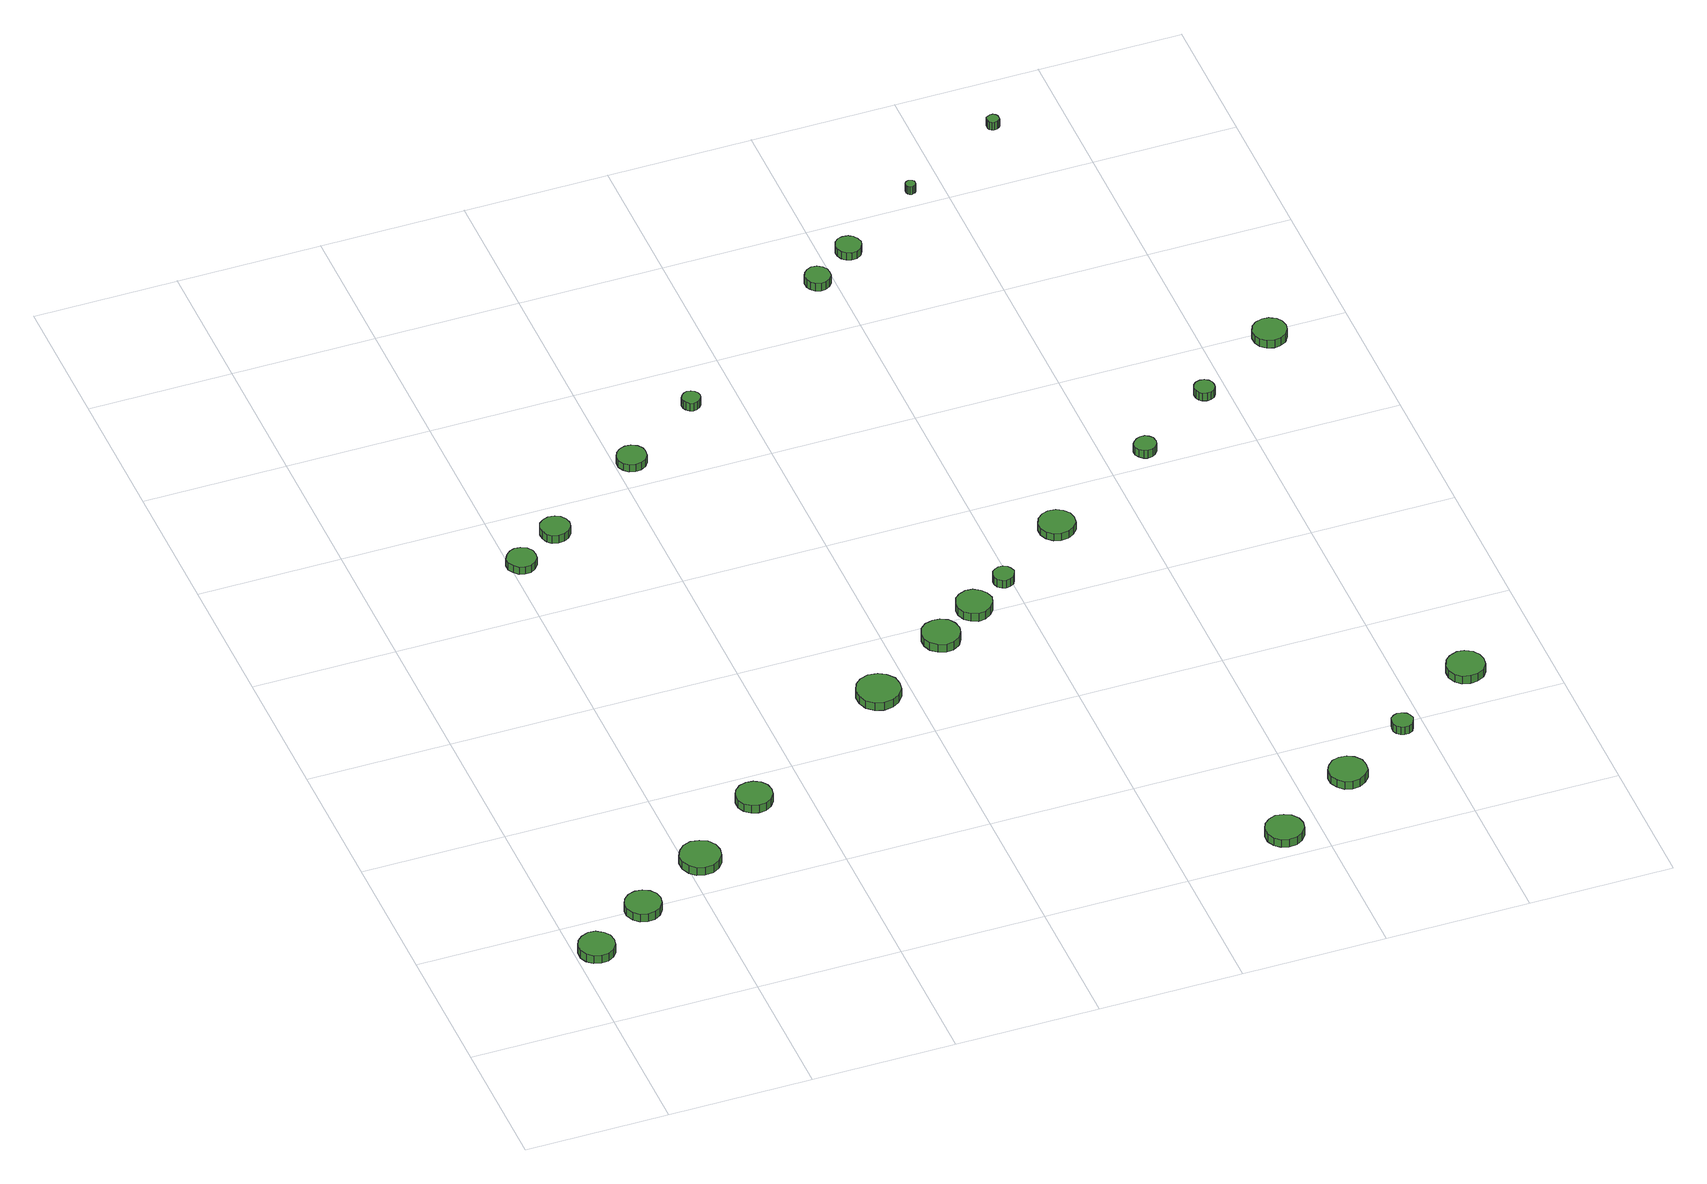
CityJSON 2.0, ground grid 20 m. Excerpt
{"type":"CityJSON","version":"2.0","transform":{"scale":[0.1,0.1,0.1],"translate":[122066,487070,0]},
"CityObjects":{
"tree1":{"type":"SolitaryVegetationObject","attributes":{"function":"something"},"geometry":[{"type":"MultiSurface","lod":"1","boundaries":[[[0,1,2,3,4,5,6,7,8,9,10,11,12,13,14]],[[15,16,17,18,19,20,21,22,23,24,25,26,27,28,29]],[[0,29,28,1]],[[1,28,27,2]],[[2,27,26,3]],[[3,26,25,4]],[[4,25,24,5]],[[5,24,23,6]],[[6,23,22,7]],[[7,22,21,8]],[[8,21,20,9]],[[9,20,19,10]],[[10,19,18,11]],[[11,18,17,12]],[[12,17,16,13]],[[13,16,15,14]],[[14,15,29,0]]]}]},
"tree2":{"type":"SolitaryVegetationObject","attributes":{"function":"something"},"geometry":[{"type":"MultiSurface","lod":"1","boundaries":[[[30,31,32,33,34,35,36,37,38,39,40,41,42,43,44]],[[45,46,47,48,49,50,51,52,53,54,55,56,57,58,59]],[[30,59,58,31]],[[31,58,57,32]],[[32,57,56,33]],[[33,56,55,34]],[[34,55,54,35]],[[35,54,53,36]],[[36,53,52,37]],[[37,52,51,38]],[[38,51,50,39]],[[39,50,49,40]],[[40,49,48,41]],[[41,48,47,42]],[[42,47,46,43]],[[43,46,45,44]],[[44,45,59,30]]]}]},
"tree3":{"type":"SolitaryVegetationObject","attributes":{"function":"something"},"geometry":[{"type":"MultiSurface","lod":"1","boundaries":[[[60,61,62,63,64,65,66,67,68,69,70,71,72,73,74]],[[75,76,77,78,79,80,81,82,83,84,85,86,87,88,89]],[[60,89,88,61]],[[61,88,87,62]],[[62,87,86,63]],[[63,86,85,64]],[[64,85,84,65]],[[65,84,83,66]],[[66,83,82,67]],[[67,82,81,68]],[[68,81,80,69]],[[69,80,79,70]],[[70,79,78,71]],[[71,78,77,72]],[[72,77,76,73]],[[73,76,75,74]],[[74,75,89,60]]]}]},
"tree4":{"type":"SolitaryVegetationObject","attributes":{"function":"something"},"geometry":[{"type":"MultiSurface","lod":"1","boundaries":[[[90,91,92,93,94,95,96,97,98,99,100,101,102,103,104]],[[105,106,107,108,109,110,111,112,113,114,115,116,117,118,119]],[[90,119,118,91]],[[91,118,117,92]],[[92,117,116,93]],[[93,116,115,94]],[[94,115,114,95]],[[95,114,113,96]],[[96,113,112,97]],[[97,112,111,98]],[[98,111,110,99]],[[99,110,109,100]],[[100,109,108,101]],[[101,108,107,102]],[[102,107,106,103]],[[103,106,105,104]],[[104,105,119,90]]]}]},
"tree5":{"type":"SolitaryVegetationObject","attributes":{"function":"something"},"geometry":[{"type":"MultiSurface","lod":"1","boundaries":[[[120,121,122,123,124,125,126,127,128,129,130,131,132,133,134]],[[135,136,137,138,139,140,141,142,143,144,145,146,147,148,149]],[[120,149,148,121]],[[121,148,147,122]],[[122,147,146,123]],[[123,146,145,124]],[[124,145,144,125]],[[125,144,143,126]],[[126,143,142,127]],[[127,142,141,128]],[[128,141,140,129]],[[129,140,139,130]],[[130,139,138,131]],[[131,138,137,132]],[[132,137,136,133]],[[133,136,135,134]],[[134,135,149,120]]]}]},
"tree6":{"type":"SolitaryVegetationObject","attributes":{"function":"something"},"geometry":[{"type":"MultiSurface","lod":"1","boundaries":[[[150,151,152,153,154,155,156,157,158,159,160,161,162,163,164]],[[165,166,167,168,169,170,171,172,173,174,175,176,177,178,179]],[[150,179,178,151]],[[151,178,177,152]],[[152,177,176,153]],[[153,176,175,154]],[[154,175,174,155]],[[155,174,173,156]],[[156,173,172,157]],[[157,172,171,158]],[[158,171,170,159]],[[159,170,169,160]],[[160,169,168,161]],[[161,168,167,162]],[[162,167,166,163]],[[163,166,165,164]],[[164,165,179,150]]]}]},
"tree7":{"type":"SolitaryVegetationObject","attributes":{"function":"something"},"geometry":[{"type":"MultiSurface","lod":"1","boundaries":[[[180,181,182,183,184,185,186,187,188,189,190,191,192,193,194]],[[195,196,197,198,199,200,201,202,203,204,205,206,207,208,209]],[[180,209,208,181]],[[181,208,207,182]],[[182,207,206,183]],[[183,206,205,184]],[[184,205,204,185]],[[185,204,203,186]],[[186,203,202,187]],[[187,202,201,188]],[[188,201,200,189]],[[189,200,199,190]],[[190,199,198,191]],[[191,198,197,192]],[[192,197,196,193]],[[193,196,195,194]],[[194,195,209,180]]]}]},
"tree8":{"type":"SolitaryVegetationObject","attributes":{"function":"something"},"geometry":[{"type":"MultiSurface","lod":"1","boundaries":[[[210,211,212,213,214,215,216,217,218,219,220,221,222,223,224]],[[225,226,227,228,229,230,231,232,233,234,235,236,237,238,239]],[[210,239,238,211]],[[211,238,237,212]],[[212,237,236,213]],[[213,236,235,214]],[[214,235,234,215]],[[215,234,233,216]],[[216,233,232,217]],[[217,232,231,218]],[[218,231,230,219]],[[219,230,229,220]],[[220,229,228,221]],[[221,228,227,222]],[[222,227,226,223]],[[223,226,225,224]],[[224,225,239,210]]]}]},
"tree9":{"type":"SolitaryVegetationObject","attributes":{"function":"something"},"geometry":[{"type":"MultiSurface","lod":"1","boundaries":[[[240,241,242,243,244,245,246,247,248,249,250,251,252,253,254]],[[255,256,257,258,259,260,261,262,263,264,265,266,267,268,269]],[[240,269,268,241]],[[241,268,267,242]],[[242,267,266,243]],[[243,266,265,244]],[[244,265,264,245]],[[245,264,263,246]],[[246,263,262,247]],[[247,262,261,248]],[[248,261,260,249]],[[249,260,259,250]],[[250,259,258,251]],[[251,258,257,252]],[[252,257,256,253]],[[253,256,255,254]],[[254,255,269,240]]]}]},
"tree10":{"type":"SolitaryVegetationObject","attributes":{"function":"something"},"geometry":[{"type":"MultiSurface","lod":"1","boundaries":[[[270,271,272,273,274,275,276,277,278,279,280,281,282,283,284]],[[285,286,287,288,289,290,291,292,293,294,295,296,297,298,299]],[[270,299,298,271]],[[271,298,297,272]],[[272,297,296,273]],[[273,296,295,274]],[[274,295,294,275]],[[275,294,293,276]],[[276,293,292,277]],[[277,292,291,278]],[[278,291,290,279]],[[279,290,289,280]],[[280,289,288,281]],[[281,288,287,282]],[[282,287,286,283]],[[283,286,285,284]],[[284,285,299,270]]]}]},
"tree11":{"type":"SolitaryVegetationObject","attributes":{"function":"something"},"geometry":[{"type":"MultiSurface","lod":"1","boundaries":[[[300,301,302,303,304,305,306,307,308,309,310,311,312,313,314]],[[315,316,317,318,319,320,321,322,323,324,325,326,327,328,329]],[[300,329,328,301]],[[301,328,327,302]],[[302,327,326,303]],[[303,326,325,304]],[[304,325,324,305]],[[305,324,323,306]],[[306,323,322,307]],[[307,322,321,308]],[[308,321,320,309]],[[309,320,319,310]],[[310,319,318,311]],[[311,318,317,312]],[[312,317,316,313]],[[313,316,315,314]],[[314,315,329,300]]]}]},
"tree12":{"type":"SolitaryVegetationObject","attributes":{"function":"something"},"geometry":[{"type":"MultiSurface","lod":"1","boundaries":[[[330,331,332,333,334,335,336,337,338,339,340,341,342,343,344]],[[345,346,347,348,349,350,351,352,353,354,355,356,357,358,359]],[[330,359,358,331]],[[331,358,357,332]],[[332,357,356,333]],[[333,356,355,334]],[[334,355,354,335]],[[335,354,353,336]],[[336,353,352,337]],[[337,352,351,338]],[[338,351,350,339]],[[339,350,349,340]],[[340,349,348,341]],[[341,348,347,342]],[[342,347,346,343]],[[343,346,345,344]],[[344,345,359,330]]]}]},
"tree13":{"type":"SolitaryVegetationObject","attributes":{"function":"something"},"geometry":[{"type":"MultiSurface","lod":"1","boundaries":[[[360,361,362,363,364,365,366,367,368,369,370,371,372,373,374]],[[375,376,377,378,379,380,381,382,383,384,385,386,387,388,389]],[[360,389,388,361]],[[361,388,387,362]],[[362,387,386,363]],[[363,386,385,364]],[[364,385,384,365]],[[365,384,383,366]],[[366,383,382,367]],[[367,382,381,368]],[[368,381,380,369]],[[369,380,379,370]],[[370,379,378,371]],[[371,378,377,372]],[[372,377,376,373]],[[373,376,375,374]],[[374,375,389,360]]]}]},
"tree14":{"type":"SolitaryVegetationObject","attributes":{"function":"something"},"geometry":[{"type":"MultiSurface","lod":"1","boundaries":[[[390,391,392,393,394,395,396,397,398,399,400,401,402,403,404]],[[405,406,407,408,409,410,411,412,413,414,415,416,417,418,419]],[[390,419,418,391]],[[391,418,417,392]],[[392,417,416,393]],[[393,416,415,394]],[[394,415,414,395]],[[395,414,413,396]],[[396,413,412,397]],[[397,412,411,398]],[[398,411,410,399]],[[399,410,409,400]],[[400,409,408,401]],[[401,408,407,402]],[[402,407,406,403]],[[403,406,405,404]],[[404,405,419,390]]]}]},
"tree15":{"type":"SolitaryVegetationObject","attributes":{"function":"something"},"geometry":[{"type":"MultiSurface","lod":"1","boundaries":[[[420,421,422,423,424,425,426,427,428,429,430,431,432,433,434]],[[435,436,437,438,439,440,441,442,443,444,445,446,447,448,449]],[[420,449,448,421]],[[421,448,447,422]],[[422,447,446,423]],[[423,446,445,424]],[[424,445,444,425]],[[425,444,443,426]],[[426,443,442,427]],[[427,442,441,428]],[[428,441,440,429]],[[429,440,439,430]],[[430,439,438,431]],[[431,438,437,432]],[[432,437,436,433]],[[433,436,435,434]],[[434,435,449,420]]]}]},
"tree16":{"type":"SolitaryVegetationObject","attributes":{"function":"something"},"geometry":[{"type":"MultiSurface","lod":"1","boundaries":[[[450,451,452,453,454,455,456,457,458,459,460,461,462,463,464]],[[465,466,467,468,469,470,471,472,473,474,475,476,477,478,479]],[[450,479,478,451]],[[451,478,477,452]],[[452,477,476,453]],[[453,476,475,454]],[[454,475,474,455]],[[455,474,473,456]],[[456,473,472,457]],[[457,472,471,458]],[[458,471,470,459]],[[459,470,469,460]],[[460,469,468,461]],[[461,468,467,462]],[[462,467,466,463]],[[463,466,465,464]],[[464,465,479,450]]]}]},
"tree17":{"type":"SolitaryVegetationObject","attributes":{"function":"something"},"geometry":[{"type":"MultiSurface","lod":"1","boundaries":[[[480,481,482,483,484,485,486,487,488,489,490,491,492,493,494]],[[495,496,497,498,499,500,501,502,503,504,505,506,507,508,509]],[[480,509,508,481]],[[481,508,507,482]],[[482,507,506,483]],[[483,506,505,484]],[[484,505,504,485]],[[485,504,503,486]],[[486,503,502,487]],[[487,502,501,488]],[[488,501,500,489]],[[489,500,499,490]],[[490,499,498,491]],[[491,498,497,492]],[[492,497,496,493]],[[493,496,495,494]],[[494,495,509,480]]]}]},
"tree18":{"type":"SolitaryVegetationObject","attributes":{"function":"something"},"geometry":[{"type":"MultiSurface","lod":"1","boundaries":[[[510,511,512,513,514,515,516,517,518,519,520,521,522,523,524]],[[525,526,527,528,529,530,531,532,533,534,535,536,537,538,539]],[[510,539,538,511]],[[511,538,537,512]],[[512,537,536,513]],[[513,536,535,514]],[[514,535,534,515]],[[515,534,533,516]],[[516,533,532,517]],[[517,532,531,518]],[[518,531,530,519]],[[519,530,529,520]],[[520,529,528,521]],[[521,528,527,522]],[[522,527,526,523]],[[523,526,525,524]],[[524,525,539,510]]]}]},
"tree19":{"type":"SolitaryVegetationObject","attributes":{"function":"something"},"geometry":[{"type":"MultiSurface","lod":"1","boundaries":[[[540,541,542,543,544,545,546,547,548,549,550,551,552,553,554]],[[555,556,557,558,559,560,561,562,563,564,565,566,567,568,569]],[[540,569,568,541]],[[541,568,567,542]],[[542,567,566,543]],[[543,566,565,544]],[[544,565,564,545]],[[545,564,563,546]],[[546,563,562,547]],[[547,562,561,548]],[[548,561,560,549]],[[549,560,559,550]],[[550,559,558,551]],[[551,558,557,552]],[[552,557,556,553]],[[553,556,555,554]],[[554,555,569,540]]]}]},
"tree20":{"type":"SolitaryVegetationObject","attributes":{"function":"something"},"geometry":[{"type":"MultiSurface","lod":"1","boundaries":[[[570,571,572,573,574,575,576,577,578,579,580,581,582,583,584]],[[585,586,587,588,589,590,591,592,593,594,595,596,597,598,599]],[[570,599,598,571]],[[571,598,597,572]],[[572,597,596,573]],[[573,596,595,574]],[[574,595,594,575]],[[575,594,593,576]],[[576,593,592,577]],[[577,592,591,578]],[[578,591,590,579]],[[579,590,589,580]],[[580,589,588,581]],[[581,588,587,582]],[[582,587,586,583]],[[583,586,585,584]],[[584,585,599,570]]]}]},
"tree21":{"type":"SolitaryVegetationObject","attributes":{"function":"something"},"geometry":[{"type":"MultiSurface","lod":"1","boundaries":[[[600,601,602,603,604,605,606,607,608,609,610,611,612,613,614]],[[615,616,617,618,619,620,621,622,623,624,625,626,627,628,629]],[[600,629,628,601]],[[601,628,627,602]],[[602,627,626,603]],[[603,626,625,604]],[[604,625,624,605]],[[605,624,623,606]],[[606,623,622,607]],[[607,622,621,608]],[[608,621,620,609]],[[609,620,619,610]],[[610,619,618,611]],[[611,618,617,612]],[[612,617,616,613]],[[613,616,615,614]],[[614,615,629,600]]]}]},
"tree22":{"type":"SolitaryVegetationObject","attributes":{"function":"something"},"geometry":[{"type":"MultiSurface","lod":"1","boundaries":[[[630,631,632,633,634,635,636,637,638,639,640,641,642,643,644]],[[645,646,647,648,649,650,651,652,653,654,655,656,657,658,659]],[[630,659,658,631]],[[631,658,657,632]],[[632,657,656,633]],[[633,656,655,634]],[[634,655,654,635]],[[635,654,653,636]],[[636,653,652,637]],[[637,652,651,638]],[[638,651,650,639]],[[639,650,649,640]],[[640,649,648,641]],[[641,648,647,642]],[[642,647,646,643]],[[643,646,645,644]],[[644,645,659,630]]]}]},
"tree23":{"type":"SolitaryVegetationObject","attributes":{"function":"something"},"geometry":[{"type":"MultiSurface","lod":"1","boundaries":[[[660,661,662,663,664,665,666,667,668,669,670,671,672,673,674]],[[675,676,677,678,679,680,681,682,683,684,685,686,687,688,689]],[[660,689,688,661]],[[661,688,687,662]],[[662,687,686,663]],[[663,686,685,664]],[[664,685,684,665]],[[665,684,683,666]],[[666,683,682,667]],[[667,682,681,668]],[[668,681,680,669]],[[669,680,679,670]],[[670,679,678,671]],[[671,678,677,672]],[[672,677,676,673]],[[673,676,675,674]],[[674,675,689,660]]]}]},
"tree24":{"type":"SolitaryVegetationObject","attributes":{"function":"something"},"geometry":[{"type":"MultiSurface","lod":"1","boundaries":[[[690,691,692,693,694,695,696,697,698,699,700,701,702,703,704]],[[705,706,707,708,709,710,711,712,713,714,715,716,717,718,719]],[[690,719,718,691]],[[691,718,717,692]],[[692,717,716,693]],[[693,716,715,694]],[[694,715,714,695]],[[695,714,713,696]],[[696,713,712,697]],[[697,712,711,698]],[[698,711,710,699]],[[699,710,709,700]],[[700,709,708,701]],[[701,708,707,702]],[[702,707,706,703]],[[703,706,705,704]],[[704,705,719,690]]]}]}
},
"vertices":[
[54,141,15],[52,151,15],[46,159,15],[37,165,15],[27,166,15],[17,162,15],[9,155,15],[5,146,15],[5,135,15],[9,126,15],[17,119,15],[27,116,15],[37,117,15],[46,122,15],[52,130,15],[52,130,2],[46,122,2],[37,117,2],[27,116,2],[17,119,2],[9,126,2],[5,135,2],[5,146,2],[9,155,2],[17,162,2],[27,166,2],[37,165,2],[46,159,2],[52,151,2],[54,141,2],
[140,197,16],[138,207,16],[132,215,16],[123,220,16],[113,221,16],[103,218,16],[95,211,16],[91,202,16],[91,192,16],[95,182,16],[103,175,16],[113,172,16],[123,173,16],[132,178,16],[138,187,16],[138,187,3],[132,178,3],[123,173,3],[113,172,3],[103,175,3],[95,182,3],[91,192,3],[91,202,3],[95,211,3],[103,218,3],[113,221,3],[123,220,3],[132,215,3],[138,207,3],[140,197,3],
[247,261,16],[245,272,16],[238,282,16],[228,287,16],[216,289,16],[205,285,16],[197,277,16],[192,267,16],[192,255,16],[197,244,16],[205,236,16],[216,233,16],[228,234,16],[238,240,16],[245,249,16],[245,249,3],[238,240,3],[228,234,3],[216,233,3],[205,236,3],[197,244,3],[192,255,3],[192,267,3],[197,277,3],[205,285,3],[216,289,3],[228,287,3],[238,282,3],[245,272,3],[247,261,3],
[351,345,21],[349,355,21],[343,363,21],[334,368,21],[324,369,21],[314,366,21],[306,359,21],[302,350,21],[302,339,21],[306,330,21],[314,323,21],[324,320,21],[334,321,21],[343,326,21],[349,335,21],[349,335,8],[343,326,8],[334,321,8],[324,320,8],[314,323,8],[306,330,8],[302,339,8],[302,350,8],[306,359,8],[314,366,8],[324,369,8],[334,368,8],[343,363,8],[349,355,8],[351,345,8],
[234,902,17],[233,910,17],[228,917,17],[220,921,17],[212,922,17],[204,919,17],[198,913,17],[194,906,17],[194,897,17],[198,890,17],[204,884,17],[212,882,17],[220,882,17],[228,887,17],[233,893,17],[233,893,5],[228,887,5],[220,882,5],[212,882,5],[204,884,5],[198,890,5],[194,897,5],[194,906,5],[198,913,5],[204,919,5],[212,922,5],[220,921,5],[228,917,5],[233,910,5],[234,902,5],
[299,948,15],[297,956,15],[292,963,15],[285,967,15],[276,968,15],[268,965,15],[262,960,15],[259,952,15],[259,944,15],[262,936,15],[268,930,15],[276,928,15],[285,929,15],[292,933,15],[297,940,15],[297,940,2],[292,933,2],[285,929,2],[276,928,2],[268,930,2],[262,936,2],[259,944,2],[259,952,2],[262,960,2],[268,965,2],[276,968,2],[285,967,2],[292,963,2],[297,956,2],[299,948,2],
[585,491,16],[583,503,16],[575,513,16],[565,519,16],[552,521,16],[540,517,16],[531,509,16],[526,497,16],[526,485,16],[531,473,16],[540,465,16],[552,461,16],[565,463,16],[575,469,16],[583,479,16],[583,479,3],[575,469,3],[565,463,3],[552,461,3],[540,465,3],[531,473,3],[526,485,3],[526,497,3],[531,509,3],[540,517,3],[552,521,3],[565,519,3],[575,513,3],[583,503,3],[585,491,3],
[442,1045,16],[441,1053,16],[436,1060,16],[428,1064,16],[420,1065,16],[412,1062,16],[406,1057,16],[402,1049,16],[402,1041,16],[406,1033,16],[412,1027,16],[420,1025,16],[428,1026,16],[436,1030,16],[441,1037,16],[441,1037,4],[436,1030,4],[428,1026,4],[420,1025,4],[412,1027,4],[406,1033,4],[402,1041,4],[402,1049,4],[406,1057,4],[412,1062,4],[420,1065,4],[428,1064,4],[436,1060,4],[441,1053,4],[442,1045,4],
[698,569,15],[696,580,15],[690,589,15],[680,594,15],[670,595,15],[659,592,15],[651,585,15],[647,575,15],[647,564,15],[651,554,15],[659,547,15],[670,543,15],[680,544,15],[690,550,15],[696,559,15],[696,559,2],[690,550,2],[680,544,2],[670,543,2],[659,547,2],[651,554,2],[647,564,2],[647,575,2],[651,585,2],[659,592,2],[670,595,2],[680,594,2],[690,589,2],[696,580,2],[698,569,2],
[547,1122,20],[546,1127,20],[543,1131,20],[538,1134,20],[533,1135,20],[528,1133,20],[524,1129,20],[522,1125,20],[522,1119,20],[524,1115,20],[528,1111,20],[533,1109,20],[538,1110,20],[543,1113,20],[546,1117,20],[546,1117,7],[543,1113,7],[538,1110,7],[533,1109,7],[528,1111,7],[524,1115,7],[522,1119,7],[522,1125,7],[524,1129,7],[528,1133,7],[533,1135,7],[538,1134,7],[543,1131,7],[546,1127,7],[547,1122,7],
[759,610,16],[756,620,16],[750,628,16],[741,634,16],[731,635,16],[721,631,16],[714,625,16],[710,615,16],[710,605,16],[714,595,16],[721,589,16],[731,585,16],[741,586,16],[750,592,16],[756,600,16],[756,600,3],[750,592,3],[741,586,3],[731,585,3],[721,589,3],[714,595,3],[710,605,3],[710,615,3],[714,625,3],[721,631,3],[731,635,3],[741,634,3],[750,628,3],[756,620,3],[759,610,3],
[974,36,21],[972,46,21],[965,55,21],[956,60,21],[945,62,21],[935,58,21],[927,51,21],[922,41,21],[922,30,21],[927,20,21],[935,13,21],[945,10,21],[956,11,21],[965,16,21],[972,25,21],[972,25,8],[965,16,8],[956,11,8],[945,10,8],[935,13,8],[927,20,8],[922,30,8],[922,41,8],[927,51,8],[935,58,8],[945,62,8],[956,60,8],[965,55,8],[972,46,8],[974,36,8],
[805,650,16],[803,656,16],[800,661,16],[794,664,16],[788,664,16],[783,662,16],[778,658,16],[776,653,16],[776,647,16],[778,641,16],[783,637,16],[788,635,16],[794,636,16],[800,639,16],[803,644,16],[803,644,3],[800,639,3],[794,636,3],[788,635,3],[783,637,3],[778,641,3],[776,647,3],[776,653,3],[778,658,3],[783,662,3],[788,664,3],[794,664,3],[800,661,3],[803,656,3],[805,650,3],
[1093,117,20],[1091,128,20],[1084,137,20],[1075,142,20],[1064,143,20],[1054,140,20],[1046,132,20],[1041,123,20],[1041,112,20],[1046,102,20],[1054,94,20],[1064,91,20],[1075,92,20],[1084,98,20],[1091,106,20],[1091,106,7],[1084,98,7],[1075,92,7],[1064,91,7],[1054,94,7],[1046,102,7],[1041,112,7],[1041,123,7],[1046,132,7],[1054,140,7],[1064,143,7],[1075,142,7],[1084,137,7],[1091,128,7],[1093,117,7],
[917,724,15],[915,734,15],[908,742,15],[900,747,15],[889,748,15],[880,745,15],[872,738,15],[868,729,15],[868,718,15],[872,709,15],[880,702,15],[889,699,15],[900,700,15],[908,705,15],[915,713,15],[915,713,3],[908,705,3],[900,700,3],[889,699,3],[880,702,3],[872,709,3],[868,718,3],[868,729,3],[872,738,3],[880,745,3],[889,748,3],[900,747,3],[908,742,3],[915,734,3],[917,724,3],
[793,1294,20],[792,1301,20],[788,1307,20],[781,1311,20],[774,1312,20],[767,1309,20],[762,1304,20],[759,1298,20],[759,1290,20],[762,1284,20],[767,1279,20],[774,1276,20],[781,1277,20],[788,1281,20],[792,1287,20],[792,1287,7],[788,1281,7],[781,1277,7],[774,1276,7],[767,1279,7],[762,1284,7],[759,1290,7],[759,1298,7],[762,1304,7],[767,1309,7],[774,1312,7],[781,1311,7],[788,1307,7],[792,1301,7],[793,1294,7],
[1184,185,19],[1182,191,19],[1179,196,19],[1173,199,19],[1167,200,19],[1162,198,19],[1157,194,19],[1155,188,19],[1155,182,19],[1157,177,19],[1162,173,19],[1167,171,19],[1173,171,19],[1179,174,19],[1182,179,19],[1182,179,6],[1179,174,6],[1173,171,6],[1167,171,6],[1162,173,6],[1157,177,6],[1155,182,6],[1155,188,6],[1157,194,6],[1162,198,6],[1167,200,6],[1173,199,6],[1179,196,6],[1182,191,6],[1184,185,6],
[854,1339,18],[852,1346,18],[848,1352,18],[842,1356,18],[834,1357,18],[827,1355,18],[822,1350,18],[819,1343,18],[819,1336,18],[822,1329,18],[827,1324,18],[834,1322,18],[842,1322,18],[848,1326,18],[852,1332,18],[852,1332,6],[848,1326,6],[842,1322,6],[834,1322,6],[827,1324,6],[822,1329,6],[819,1336,6],[819,1343,6],[822,1350,6],[827,1355,6],[834,1357,6],[842,1356,6],[848,1352,6],[852,1346,6],[854,1339,6],
[1071,830,15],[1070,837,15],[1066,842,15],[1061,845,15],[1054,845,15],[1049,843,15],[1044,839,15],[1041,834,15],[1041,827,15],[1044,822,15],[1049,817,15],[1054,815,15],[1061,816,15],[1066,819,15],[1070,824,15],[1070,824,2],[1066,819,2],[1061,816,2],[1054,815,2],[1049,817,2],[1044,822,2],[1041,827,2],[1041,834,2],[1044,839,2],[1049,843,2],[1054,845,2],[1061,845,2],[1066,842,2],[1070,837,2],[1071,830,2],
[1313,265,17],[1311,275,17],[1305,284,17],[1295,290,17],[1285,291,17],[1274,287,17],[1266,280,17],[1262,270,17],[1262,259,17],[1266,249,17],[1274,242,17],[1285,239,17],[1295,240,17],[1305,245,17],[1311,254,17],[1311,254,4],[1305,245,4],[1295,240,4],[1285,239,4],[1274,242,4],[1266,249,4],[1262,259,4],[1262,270,4],[1266,280,4],[1274,287,4],[1285,291,4],[1295,290,4],[1305,284,4],[1311,275,4],[1313,265,4],
[961,1423,20],[961,1426,20],[959,1428,20],[957,1429,20],[954,1430,20],[951,1429,20],[949,1427,20],[948,1424,20],[948,1422,20],[949,1419,20],[951,1417,20],[954,1416,20],[957,1417,20],[959,1418,20],[961,1420,20],[961,1420,7],[959,1418,7],[957,1417,7],[954,1416,7],[951,1417,7],[949,1419,7],[948,1422,7],[948,1424,7],[949,1427,7],[951,1429,7],[954,1430,7],[957,1429,7],[959,1428,7],[961,1426,7],[961,1423,7],
[1182,909,16],[1181,914,16],[1178,919,16],[1173,922,16],[1167,923,16],[1161,921,16],[1157,917,16],[1155,912,16],[1155,906,16],[1157,900,16],[1161,897,16],[1167,895,16],[1173,895,16],[1178,898,16],[1181,903,16],[1181,903,3],[1178,898,3],[1173,895,3],[1167,895,3],[1161,897,3],[1157,900,3],[1155,906,3],[1155,912,3],[1157,917,3],[1161,921,3],[1167,923,3],[1173,922,3],[1178,919,3],[1181,914,3],[1182,909,3],
[1110,1509,19],[1110,1512,19],[1108,1515,19],[1105,1517,19],[1101,1517,19],[1098,1516,19],[1095,1514,19],[1094,1511,19],[1094,1507,19],[1095,1504,19],[1098,1502,19],[1101,1501,19],[1105,1501,19],[1108,1503,19],[1110,1505,19],[1110,1505,6],[1108,1503,6],[1105,1501,6],[1101,1501,6],[1098,1502,6],[1095,1504,6],[1094,1507,6],[1094,1511,6],[1095,1514,6],[1098,1516,6],[1101,1517,6],[1105,1517,6],[1108,1515,6],[1110,1512,6],[1110,1509,6],
[1313,989,14],[1311,999,14],[1306,1006,14],[1297,1011,14],[1288,1012,14],[1278,1009,14],[1271,1003,14],[1267,994,14],[1267,984,14],[1271,975,14],[1278,969,14],[1288,966,14],[1297,967,14],[1306,972,14],[1311,980,14],[1311,980,1],[1306,972,1],[1297,967,1],[1288,966,1],[1278,969,1],[1271,975,1],[1267,984,1],[1267,994,1],[1271,1003,1],[1278,1009,1],[1288,1012,1],[1297,1011,1],[1306,1006,1],[1311,999,1],[1313,989,1]
]}
